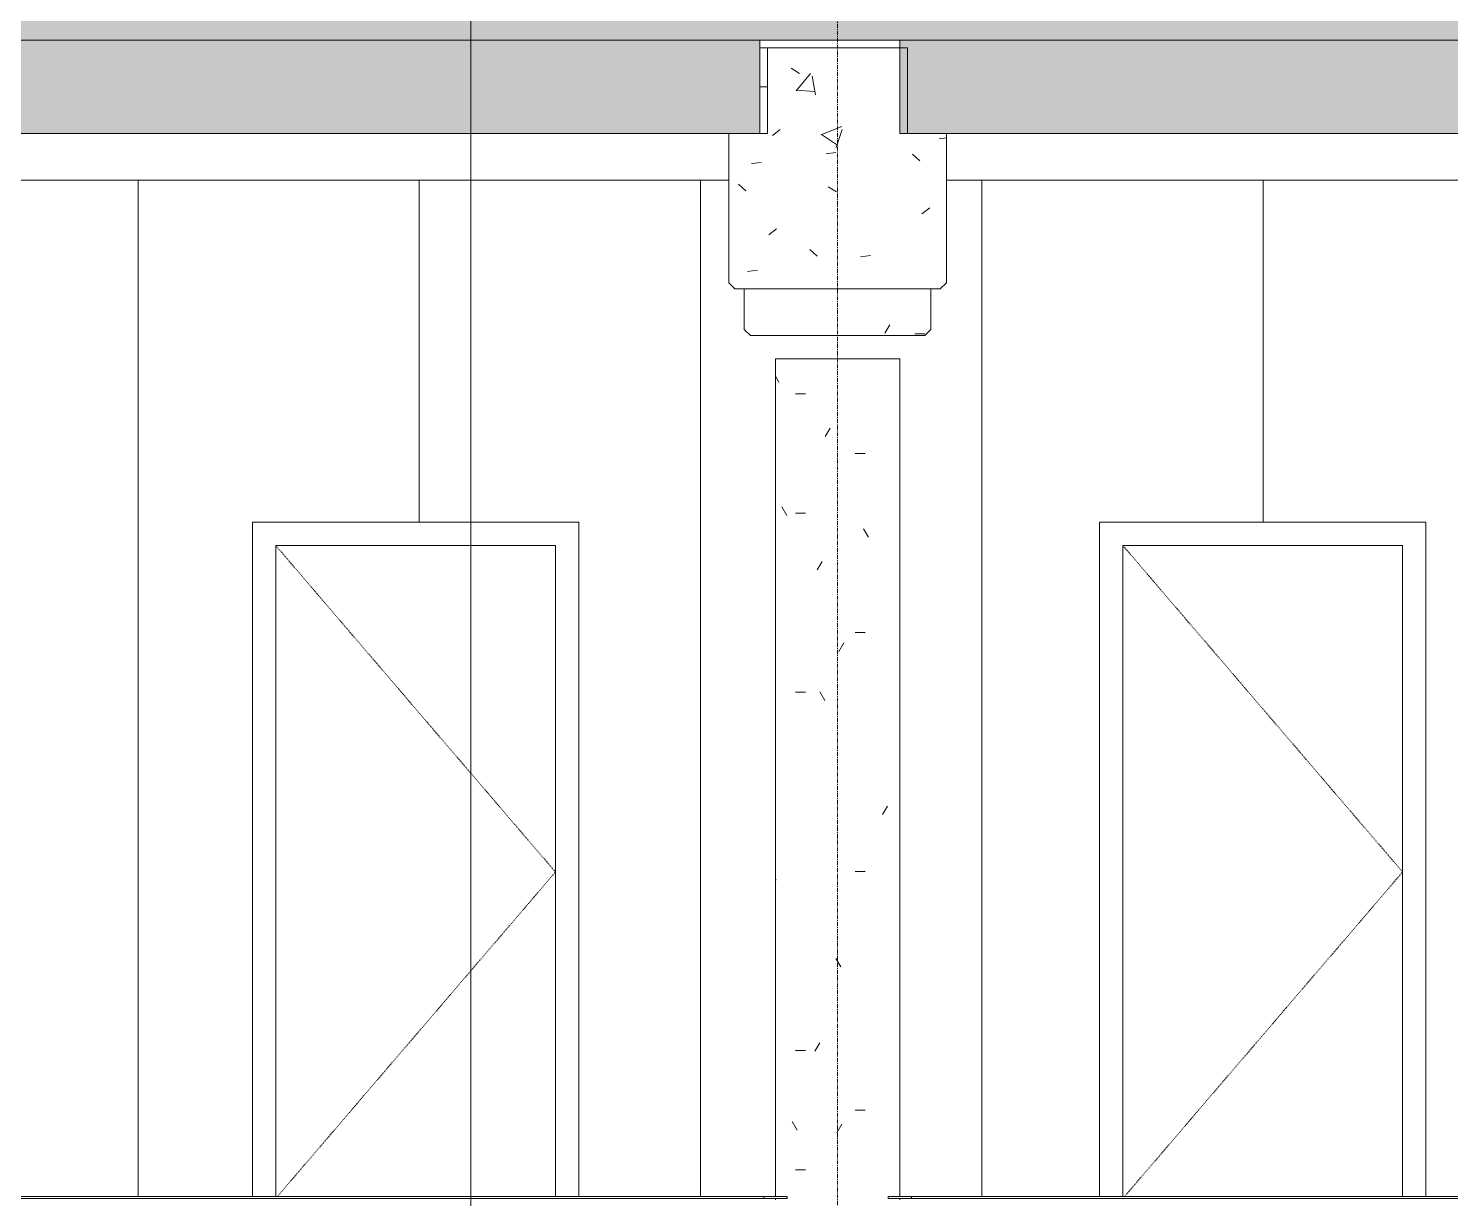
# Model space of a CAD drawing. Header units: inches. Extents: x 9661 to 16490, y -393 to 647.
# Drawn here: x 14010.3 to 14193.2, y -152 to -1.5 of the extents above; entities that cross this region are included whole.
import ezdxf

# ---------------------------------------------------------------- set-up
doc = ezdxf.new("R2010")
doc.units = ezdxf.units.IN
doc.header["$MEASUREMENT"] = 0
doc.linetypes.add('Dash 1_16_', pattern=[0.12499999999999999, 0.06249999999999999, -0.06249999999999999])
doc.linetypes.add('Grid Line 1_2_', pattern=[0.8749999999999999, 0.4999999999999999, -0.125, 0.125, -0.125])
for name, color, linetype, lineweight in [('0-3', 55, 'Continuous', 9), ('0-4', 90, 'Continuous', 5), ('A-DOOR-3', 7, 'Dash 1_16_', 9), ('A-DOOR-FRAM-2', 7, 'Continuous', 9), ('A-FLOR-4', 55, 'Continuous', 9), ('A-FLOR-9', 192, 'Continuous', 9), ('A-FLOR-PATT-1', 45, 'Continuous', 9), ('A-GENM-1', 55, 'Continuous', 9), ('A-WALL-5', 55, 'Continuous', 9), ('A-WALL-PATT-1', 55, 'Continuous', 9), ('G-ANNO-SYMB', 111, 'Continuous', 9), ('S-BEAM-1', 45, 'Continuous', 9), ('S-BEAM-2', 7, 'Continuous', 9), ('S-BEAM-3', 55, 'Continuous', 9), ('S-BEAM-4', 10, 'Continuous', 9), ('S-COLS-1', 55, 'Continuous', 9), ('S-GRID-1', 1, 'Grid Line 1_2_', 9)]:
    doc.layers.add(name, color=color, linetype=linetype, lineweight=lineweight)
pattern_1 = [(0, (3257.106, 59.02399999999999), (30.72, 7.68), [1.267, -21.773, 1.267, -21.773, -122.88]), (0, (3257.106, 59.02399999999999), (30.72, 7.68), [-46.08, 1.267, -44.813, 1.267, -21.773, -53.76]), (0, (3257.106, 59.02399999999999), (30.72, 7.68), [-115.2, 1.267, -14.093, 1.267, -37.133]), (120, (3268.626, 62.864), (-22.01107510106448, 22.76430040425796), [1.267, -21.773, 1.267, -21.773, -122.88]), (120, (3268.626, 62.864), (-22.01107510106448, 22.76430040425796), [-46.07999999999999, 1.267, -44.813, 1.267, -21.773, -53.75999999999999]), (120, (3268.626, 62.864), (-22.01107510106448, 22.76430040425796), [-115.2, 1.267, -14.093, 1.267, -37.133]), (240, (3272.466, 78.22399999999999), (-8.708924898935503, -30.44430040425795), [1.267, -21.773, 1.267, -21.773, -122.88]), (240, (3272.466, 78.22399999999999), (-8.708924898935503, -30.44430040425795), [-46.08, 1.267, -44.813, 1.267, -21.773, -53.76]), (240, (3272.466, 78.22399999999999), (-8.708924898935503, -30.44430040425795), [-115.2, 1.267, -14.093, 1.267, -37.133])]

# ---------------------------------------------------------------- blocks, each defined once
blk = doc.blocks.new('Parking_Stall_Multiple - STANDARD-1981804-BUILDING SECTION - NORTH_SOUTH - LOOKING WEST')
at = {"layer": 'A-GENM-1'}
for p, q in [((2833.819830429793, -151.750000000034), (2836.819830429793, -151.750000000034)), ((2833.819830429793, -151.750000000034), (2833.819830429793, -152.000000000034)), ((2836.819830429792, -151.750000000034), (2937.487799179793, -151.750000000034)), ((2836.819830429793, -152.000000000034), (2836.819830429793, -151.750000000034)), ((3044.155767929792, -151.750000000034), (3144.823736679792, -151.750000000034)), ((3144.823736679793, -151.750000000034), (3147.823736679793, -151.750000000034)), ((3144.823736679793, -152.000000000034), (3144.823736679793, -151.750000000034)), ((3147.823736679793, -152.000000000034), (3147.823736679793, -151.750000000034)), ((2836.819830429793, -152.000000000034), (2833.819830429793, -152.000000000034)), ((2937.487799179793, -152.000000000034), (2836.819830429792, -152.000000000034)), ((3144.823736679792, -152.000000000034), (3044.155767929792, -152.000000000034)), ((3147.823736679793, -152.000000000034), (3144.823736679793, -152.000000000034))]:
    blk.add_line(p, q, dxfattribs=at)
blk = doc.blocks.new('CHAINLINK GATE - CHAINLINK GATE-2199385-BUILDING SECTION - NORTH_SOUTH - LOOKING WEST')
at = {"layer": 'A-DOOR-3'}
for p, q in [((3656.52373667978, -110.0000000000354), (3620.52373667978, -68.00000000003539)), ((3620.738022394065, -151.7500000000358), (3656.52373667978, -110.0000000000354))]:
    blk.add_line(p, q, dxfattribs=at)
at = {"layer": 'A-DOOR-FRAM-2'}
for p, q in [((3659.52373667978, -65.00000000003537), (3617.52373667978, -65.00000000003539)), ((3617.52373667978, -65.00000000003539), (3617.52373667978, -151.7500000000358)), ((3659.52373667978, -151.7500000000358), (3659.52373667978, -65.00000000003537)), ((3620.52373667978, -151.7500000000358), (3620.52373667978, -68.00000000003539)), ((3620.52373667978, -68.00000000003539), (3656.52373667978, -68.00000000003537)), ((3656.52373667978, -68.00000000003537), (3656.52373667978, -151.7500000000358))]:
    blk.add_line(p, q, dxfattribs=at)
blk = doc.blocks.new('CTR - 1st Phase - Common Walls_rvt-2-BUILDING SECTION - NORTH_SOUTH - LOOKING WEST')
at = {"layer": 'A-WALL-PATT-1'}
h = blk.add_hatch(dxfattribs=at)
h.set_pattern_fill('FP_45', color=256, style=0, pattern_type=2)
h.set_pattern_definition([(90, (3819.324, -152), (-36.188, 2.215875918377221e-15), [])])
h.paths.add_polyline_path([(3803.845191919952, -152.0000000000356), (3819.323736679789, -152.0000000000356), (3819.323736679802, -21.00000000003541), (3495.323736679801, -21.00000000003541), (3495.323736679801, -34.21259842523573), (3494.536335104998, -35.00000000003666), (3493.323736679811, -35.00000000003666), (3493.323736679811, -40.21259842523335), (3492.536335105007, -41.00000000003632), (3470.111138254615, -41.00000000003632), (3469.323736679811, -40.21259842523403), (3469.323736679811, -35.00000000003666), (3468.111138254604, -35.00000000003666), (3467.323736679801, -34.21259842523437), (3467.323736679801, -21.00000000003541), (3168.3237366798, -21.00000000003541), (3168.3237366798, -34.21259842523573), (3167.536335104997, -35.00000000003666), (3166.32373667981, -35.00000000003666), (3166.32373667981, -40.21259842523369), (3165.536335105007, -41.00000000003632), (3143.111138254614, -41.00000000003632), (3142.32373667981, -40.21259842523369), (3142.32373667981, -35.00000000003666), (3141.111138254604, -35.00000000003666), (3140.3237366798, -34.21259842523437), (3140.3237366798, -21.00000000003541), (2841.323736679801, -21.00000000003541), (2841.323736679801, -34.21259842523573), (2840.536335104998, -35.00000000003666), (2839.323736679811, -35.00000000003666), (2839.323736679811, -40.21259842523369), (2838.536335105007, -41.00000000003632), (2827.023736679758, -41.00000000003632), (2827.023736679758, -44.00000000003632), (2835.323736679808, -44.00000000003632), (2835.323736679808, -151.7500000000345), (2861.023736679759, -151.7500000000345), (2861.023736679759, -65.00000000003529), (2903.023736679759, -65.00000000003529), (2903.023736679759, -151.7500000000345), (2970.023736679762, -151.7500000000345), (2970.023736679762, -65.00000000003529), (3012.023736679762, -65.00000000003529), (3012.023736679762, -151.7500000000345), (3079.023736679766, -151.7500000000345), (3079.023736679766, -65.00000000003529), (3121.023736679766, -65.00000000003529), (3121.023736679766, -151.7500000000345), (3146.323736679807, -151.7500000000345), (3146.323736679807, -44.00000000003632), (3162.323736679807, -44.00000000003632), (3162.323736679807, -151.7500000000345), (3188.023736679769, -151.7500000000345), (3188.023736679769, -65.00000000003529), (3230.023736679769, -65.00000000003529), (3230.023736679769, -151.7500000000345), (3297.023736679772, -151.7500000000345), (3297.023736679772, -65.00000000003529), (3339.023736679772, -65.00000000003529), (3339.023736679772, -151.7500000000345), (3406.023736679775, -151.7500000000345), (3406.023736679775, -65.00000000003529), (3448.023736679775, -65.00000000003529), (3448.023736679775, -151.7500000000345), (3473.323736679807, -151.7500000000345), (3473.323736679807, -44.00000000003632), (3489.323736679807, -44.00000000003632), (3489.323736679807, -151.7500000000358), (3515.023736679778, -151.7500000000358), (3515.023736679778, -65.00000000003529), (3557.023736679778, -65.00000000003529), (3557.023736679778, -151.7500000000358), (3617.523736679781, -151.7500000000358), (3617.523736679781, -65.00000000003529), (3659.523736679781, -65.00000000003529), (3659.523736679781, -151.7500000000358), (3721.19170542978, -151.7500000000358), (3721.19170542978, -65.00000000003529), (3763.191705429781, -65.00000000003529), (3763.191705429781, -151.7500000000358), (3801.827642929785, -151.7500000000358), (3801.827642929785, -152.0000000000353)], flags=0)
at = {"layer": '0-3'}
for name, p in [('CHAINLINK GATE - CHAINLINK GATE-2199385-BUILDING SECTION - NORTH_SOUTH - LOOKING WEST', (-538.5000000000146, 0)), ('CHAINLINK GATE - CHAINLINK GATE-2199385-BUILDING SECTION - NORTH_SOUTH - LOOKING WEST', (-429.5000000000113, 0)), ('Parking_Stall_Multiple - STANDARD-1981804-BUILDING SECTION - NORTH_SOUTH - LOOKING WEST', (0, 0)), ('Parking_Stall_Multiple - STANDARD-1981804-BUILDING SECTION - NORTH_SOUTH - LOOKING WEST', (326.9999999999952, 0))]:
    blk.add_blockref(name, p, dxfattribs=at)
blk = doc.blocks.new('034100 - Precast Structural Concrete - Column - Corbels - 16_x16_-2331171-BUILDING SECTION - NORTH_SOUTH - LOOKING WEST')
at = {"layer": 'S-COLS-1'}
h = blk.add_hatch(dxfattribs=at)
h.set_pattern_fill('FP_41', color=256, style=0, pattern_type=2)
h.set_pattern_definition(pattern_1)
h.paths.add_polyline_path([(3162.323736679807, -152.1467889908609), (3162.323736679807, -152.0000000000357), (3160.819830429789, -152.0000000000357), (3160.819830429788, -151.7500000000345), (3162.323736679807, -151.7500000000345), (3162.323736679807, -44.00000000003637), (3146.323736679807, -44.00000000003637), (3146.323736679808, -151.7500000000345), (3147.823736679793, -151.7500000000345), (3147.823736679793, -152.0000000000357), (3146.323736679807, -152.0000000000357), (3146.323736679808, -152.1467889908609), (3154.323736680521, -152.0000000000357), (3160.819830429788, -152.1191943807689)], flags=0)
for p, q in [((3146.323736679807, -44.00000000003613), (3146.323736679807, -151.7500000000341)), ((3162.323736679807, -44.00000000003613), (3146.323736679807, -44.00000000003613)), ((3162.323736679807, -44.00000000003613), (3162.323736679807, -151.7500000000341)), ((3146.323736679807, -152.000000000034), (3146.323736679807, -152.1467889908618)), ((3162.323736679807, -152.000000000034), (3162.323736679807, -152.1467889908618))]:
    blk.add_line(p, q, dxfattribs=at)
blk = doc.blocks.new('034100 - Precast Structural Concrete - Solid Plank - 12_-1871107-BUILDING SECTION - NORTH_SOUTH - LOOKING WEST')
at = {"layer": 'S-BEAM-4'}
blk.add_hatch(color=256, dxfattribs=at).paths.add_polyline_path([(2965.920191919951, -15.00000000003699), (3144.323736679738, -15.00000000003709), (3144.323736679738, -3.000000000034707), (2837.323736679804, -3.000000000034676), (2837.323736679804, -15.00000000003706), (2939.773736680029, -15.00000000003707)], flags=0)
at = {"layer": 'S-BEAM-2'}
for p, q in [((3144.323736679738, -3.00000000003718), (2837.323736679805, -3.000000000034964)), ((3144.323736679738, -15.00000000003692), (3144.323736679738, -3.00000000003718)), ((2837.323736679804, -15.00000000003471), (3144.323736679738, -15.00000000003692))]:
    blk.add_line(p, q, dxfattribs=at)
blk = doc.blocks.new('034100 - Precast Structural Concrete - Solid Plank - 12_-1875058-BUILDING SECTION - NORTH_SOUTH - LOOKING WEST')
at = {"layer": 'S-BEAM-3'}
blk.add_line((3467.323736679801, -21.00000000004033), (3168.323736679801, -21.00000000004129), dxfattribs=at)
blk = doc.blocks.new('034100 - Precast Structural Concrete - Solid Plank - 12_-1871134-BUILDING SECTION - NORTH_SOUTH - LOOKING WEST')
at = {"layer": 'S-BEAM-4'}
blk.add_hatch(color=256, dxfattribs=at).paths.add_polyline_path([(3162.3237366798, -15.000000000036), (3471.323736679798, -15.00000000003603), (3471.323736679798, -3.000000000033981), (3162.3237366798, -3.000000000033957), (3162.3237366798, -9.000000000040776)], flags=0)
at = {"layer": 'S-BEAM-2'}
for p, q in [((3471.323736679798, -3.000000000036134), (3162.3237366798, -3.000000000033925)), ((3162.3237366798, -3.000000000033925), (3162.3237366798, -15.00000000003367)), ((3162.3237366798, -15.00000000003367), (3471.323736679797, -15.00000000003588))]:
    blk.add_line(p, q, dxfattribs=at)
blk = doc.blocks.new('034100 - Precast Structural Concrete - Inverted Tee - IT 28IT31 _11_F _ 11_B SHELF_-V164-BUILDING SECTION - NORTH_SOUTH - LOOKING WEST')
at = {"layer": 'S-BEAM-1'}
h = blk.add_hatch(dxfattribs=at)
h.set_pattern_fill('FP_59', color=256, style=0, pattern_type=2)
h.set_pattern_definition([(49.99999999999999, (3257.106, 59.02399999999999), (27.54270046216776, -2.409921005199992), [2.88, -31.68]), (355, (3257.106, 59.02399999999999), (-5.327844435381706, 28.88426558997774), [2.304, -25.344]), (100.451, (3259.402, 58.823), (22.21531621912823, 26.47392965322938), [2.448, -26.924]), (46.184, (3257.106, 66.704), (40.98187469590783, -6.356421902997745), [4.32, -47.52]), (96.636, (3260.522, 66.175), (35.89074818015425, 37.40618916795393), [3.671, -40.386]), (351.184, (3257.106, 66.704), (35.89097341714983, 37.40621617016942), [3.456, -38.016]), (21, (3260.946, 64.78399999999999), (22.92103572469458, -15.46073055541926), [2.88, -31.68]), (326, (3260.946, 64.78399999999999), (9.343532092013643, 27.84573814869183), [2.304, -25.344]), (71.45100000000001, (3262.856, 63.496), (32.26476914719338, 12.38442158028859), [2.448, -26.924]), (37.50000000000001, (3257.106, 59.02399999999999), (0.4668550243151897, 12.7827070445298), [1.267, -23.77, 1.267, -24.461, -25.44]), (37.50000000000001, (3257.106, 59.02399999999999), (0.4668550243151897, 12.7827070445298), [-50.765, 1.267, -24.173]), (7.499999999999999, (3257.106, 59.02399999999999), (10.10158952275669, 15.14509036333994), [1.267, -13.402, 1.267, -23.194, -9.696]), (7.499999999999999, (3257.106, 59.02399999999999), (10.10158952275669, 15.14509036333994), [-39.13, 1.267, -8.429]), (327.5, (3248.543, 59.02399999999999), (20.49916090120071, -0.8657796178497925), [1.267, -8.333, 1.267, -28.685, -39.744]), (327.5, (3248.543, 59.02399999999999), (20.49916090120071, -0.8657796178497925), [-39.552, 1.267, -38.477]), (317.5, (3244.703, 59.02399999999999), (22.39477935398379, 3.844287929692774), [1.267, -11.213, 1.267, -18.624, -28.224]), (317.5, (3244.703, 59.02399999999999), (22.39477935398379, 3.844287929692774), [-32.371, 1.267, -26.957])])
h.paths.add_polyline_path([(3167.536335104997, -35.00000000003666), (3168.3237366798, -34.21259842523574), (3168.3237366798, -15.0000000000361), (3162.3237366798, -15.0000000000361), (3162.323736679799, -4.000000000035874), (3145.323736679799, -4.000000000035874), (3145.3237366798, -15.00000000003644), (3140.323736679799, -15.00000000003712), (3140.323736679799, -34.21259842523438), (3141.111138254603, -35.00000000003666), (3167.323736679811, -35.00000000003666)], flags=0)
at = {"layer": 'S-BEAM-2'}
for p, q in [((3163.323736679801, -4.0000000000363), (3145.323736679801, -4.0000000000363)), ((3145.323736679801, -4.0000000000363), (3145.323736679801, -15.00000000003631)), ((3163.323736679801, -15.00000000003679), (3163.323736679801, -4.0000000000363)), ((3145.323736679801, -15.00000000003631), (3140.323736679801, -15.00000000003631)), ((3140.323736679801, -15.00000000003631), (3140.323736679801, -34.21259842523418)), ((3168.323736679801, -15.00000000003679), (3163.323736679801, -15.00000000003679)), ((3168.323736679801, -34.21259842523519), (3168.323736679801, -15.00000000003679)), ((3140.323736679801, -34.21259842523418), (3141.111138254604, -35.00000000003643)), ((3167.536335104997, -35.00000000003643), (3168.323736679801, -34.21259842523519)), ((3141.111138254604, -35.00000000003643), (3167.536335104997, -35.00000000003643))]:
    blk.add_line(p, q, dxfattribs=at)
blk = doc.blocks.new('CTR - 1st Phase - Structure_rvt-2-BUILDING SECTION - NORTH_SOUTH - LOOKING WEST')
at = {"layer": 'S-BEAM-3'}
h = blk.add_hatch(dxfattribs=at)
h.set_pattern_fill('FP_41', color=256, style=0, pattern_type=2)
h.set_pattern_definition(pattern_1)
h.paths.add_polyline_path([(3164.746661581013, -41.00000000003634), (3165.536335105007, -41.00000000003634), (3166.323736679811, -40.21259842523371), (3166.323736679811, -35.00000000003669), (3142.323736679811, -35.00000000003669), (3142.323736679811, -40.21259842523371), (3143.111138254614, -41.00000000003634)], flags=0)
for p, q in [((3142.323736679811, -35.0000000000364), (3142.323736679811, -40.21259842523366)), ((3166.323736679811, -40.21259842523367), (3166.323736679811, -35.00000000003637)), ((3142.323736679811, -40.21259842523366), (3143.111138254614, -41.00000000003628)), ((3165.536335105007, -41.00000000003628), (3166.323736679811, -40.21259842523367)), ((3143.111138254614, -41.00000000003628), (3165.536335105007, -41.00000000003628))]:
    blk.add_line(p, q, dxfattribs=at)
at = {"layer": '0-3'}
for name, p in [('034100 - Precast Structural Concrete - Solid Plank - 12_-1871107-BUILDING SECTION - NORTH_SOUTH - LOOKING WEST', (0, 0)), ('034100 - Precast Structural Concrete - Solid Plank - 12_-1871134-BUILDING SECTION - NORTH_SOUTH - LOOKING WEST', (0, 0)), ('034100 - Precast Structural Concrete - Inverted Tee - IT 28IT31 _11_F _ 11_B SHELF_-V164-BUILDING SECTION - NORTH_SOUTH - LOOKING WEST', (0, 0)), ('034100 - Precast Structural Concrete - Solid Plank - 12_-1875058-BUILDING SECTION - NORTH_SOUTH - LOOKING WEST', (-327.000000000008, 0)), ('034100 - Precast Structural Concrete - Solid Plank - 12_-1875058-BUILDING SECTION - NORTH_SOUTH - LOOKING WEST', (0, 0)), ('034100 - Precast Structural Concrete - Column - Corbels - 16_x16_-2331171-BUILDING SECTION - NORTH_SOUTH - LOOKING WEST', (0, 0))]:
    blk.add_blockref(name, p, dxfattribs=at)

msp = doc.modelspace()

# ---------------------------------------------------------------- hatches: boundary and pattern name
at = {"layer": 'A-FLOR-PATT-1'}
h = msp.add_hatch(dxfattribs=at)
h.set_pattern_fill('FP_39', color=256, style=0, pattern_type=2)
h.set_pattern_definition([(0, (14217.1577906845, 59.02399999999999), (15.36, 3.84), [1.267, -10.253, 1.267, -10.253, -61.44]), (0, (14217.1577906845, 59.02399999999999), (15.36, 3.84), [-23.04, 1.267, -21.773, 1.267, -10.253, -26.88]), (0, (14217.1577906845, 59.02399999999999), (15.36, 3.84), [-57.6, 1.267, -6.412999999999999, 1.267, -17.933]), (120, (14222.9177906845, 60.944), (-11.00553755053224, 11.38215020212898), [1.267, -10.253, 1.267, -10.253, -61.43999999999998]), (120, (14222.9177906845, 60.944), (-11.00553755053224, 11.38215020212898), [-23.03999999999999, 1.267, -21.773, 1.267, -10.253, -26.87999999999999]), (120, (14222.9177906845, 60.944), (-11.00553755053224, 11.38215020212898), [-57.59999999999999, 1.267, -6.412999999999998, 1.267, -17.93299999999999]), (240, (14224.8377906845, 68.624), (-4.354462449467752, -15.22215020212898), [1.267, -10.253, 1.267, -10.253, -61.44]), (240, (14224.8377906845, 68.624), (-4.354462449467752, -15.22215020212898), [-23.04, 1.267, -21.773, 1.267, -10.253, -26.88]), (240, (14224.8377906845, 68.624), (-4.354462449467752, -15.22215020212898), [-57.6, 1.267, -6.412999999999999, 1.267, -17.933])])
h.paths.add_polyline_path([(13155.08098260445, -3.000000000037238), (13480.67552736434, -3.000000000035533), (13480.67552736434, -3.621561502637325e-11), (13067.37552736429, -3.621561502637325e-11), (13067.37552736429, -3.000000000036215), (13143.37552736431, -3.000000000037238)], flags=0)
h.paths.add_polyline_path([(13657.83598260445, -3.000000000036215), (13666.55052736432, -3.000000000036215), (13666.55052736432, -3.58745545132084e-11), (13600.05052736435, -3.621561502637325e-11), (13600.05052736435, -3.000000000035533), (13624.31898260445, -3.000000000036215)], flags=0)
h.paths.add_polyline_path([(13791.90398260445, -3.000000000036215), (14783.3755273643, -3.000000000033487), (14783.3755273643, -3.621561502637325e-11), (13672.05052736435, -3.621561502637325e-11), (13672.05052736435, -3.000000000036215), (13778.3755273643, -3.000000000036215)], flags=0)
h.paths.add_polyline_path([(13557.28498260445, -3.000000000035533), (13594.55052736435, -3.000000000035533), (13594.55052736435, -3.621561502637325e-11), (13486.17552736433, -3.621561502637325e-11), (13486.17552736433, -3.000000000035533), (13490.25098260445, -3.000000000035533)], flags=0)

# ---------------------------------------------------------------- linework, layer by layer
at = {"layer": 'A-FLOR-4'}
msp.add_line((14105.3755273643, -9.000000000040597), (14104.37552736424, -9.000000000040597), dxfattribs=at)
at = {"layer": 'A-FLOR-9'}
msp.add_line((13672.05052736435, -3.000000000036215), (14783.37552736429, -3.000000000036215), dxfattribs=at)
at = {"layer": 'A-WALL-5'}
msp.add_line((14104.37552736424, -4.000000000035591), (14105.3755273643, -4.000000000035591), dxfattribs=at)
at = {"layer": 'G-ANNO-SYMB'}
msp.add_line((14067.20055855161, 526.9530956232815), (14067.20055855161, -183.0802758356487), dxfattribs=at)
at = {"layer": 'S-GRID-1'}
msp.add_line((14114.37552736429, -159.8355747436139), (14114.37552736429, 464.0412143850016), dxfattribs=at)

# ---------------------------------------------------------------- block references
at = {"layer": '0-4'}
for name in ['CTR - 1st Phase - Structure_rvt-2-BUILDING SECTION - NORTH_SOUTH - LOOKING WEST', 'CTR - 1st Phase - Common Walls_rvt-2-BUILDING SECTION - NORTH_SOUTH - LOOKING WEST']:
    msp.add_blockref(name, (10960.0517906845, 0), dxfattribs=at)

doc.saveas('drawing.dxf')
